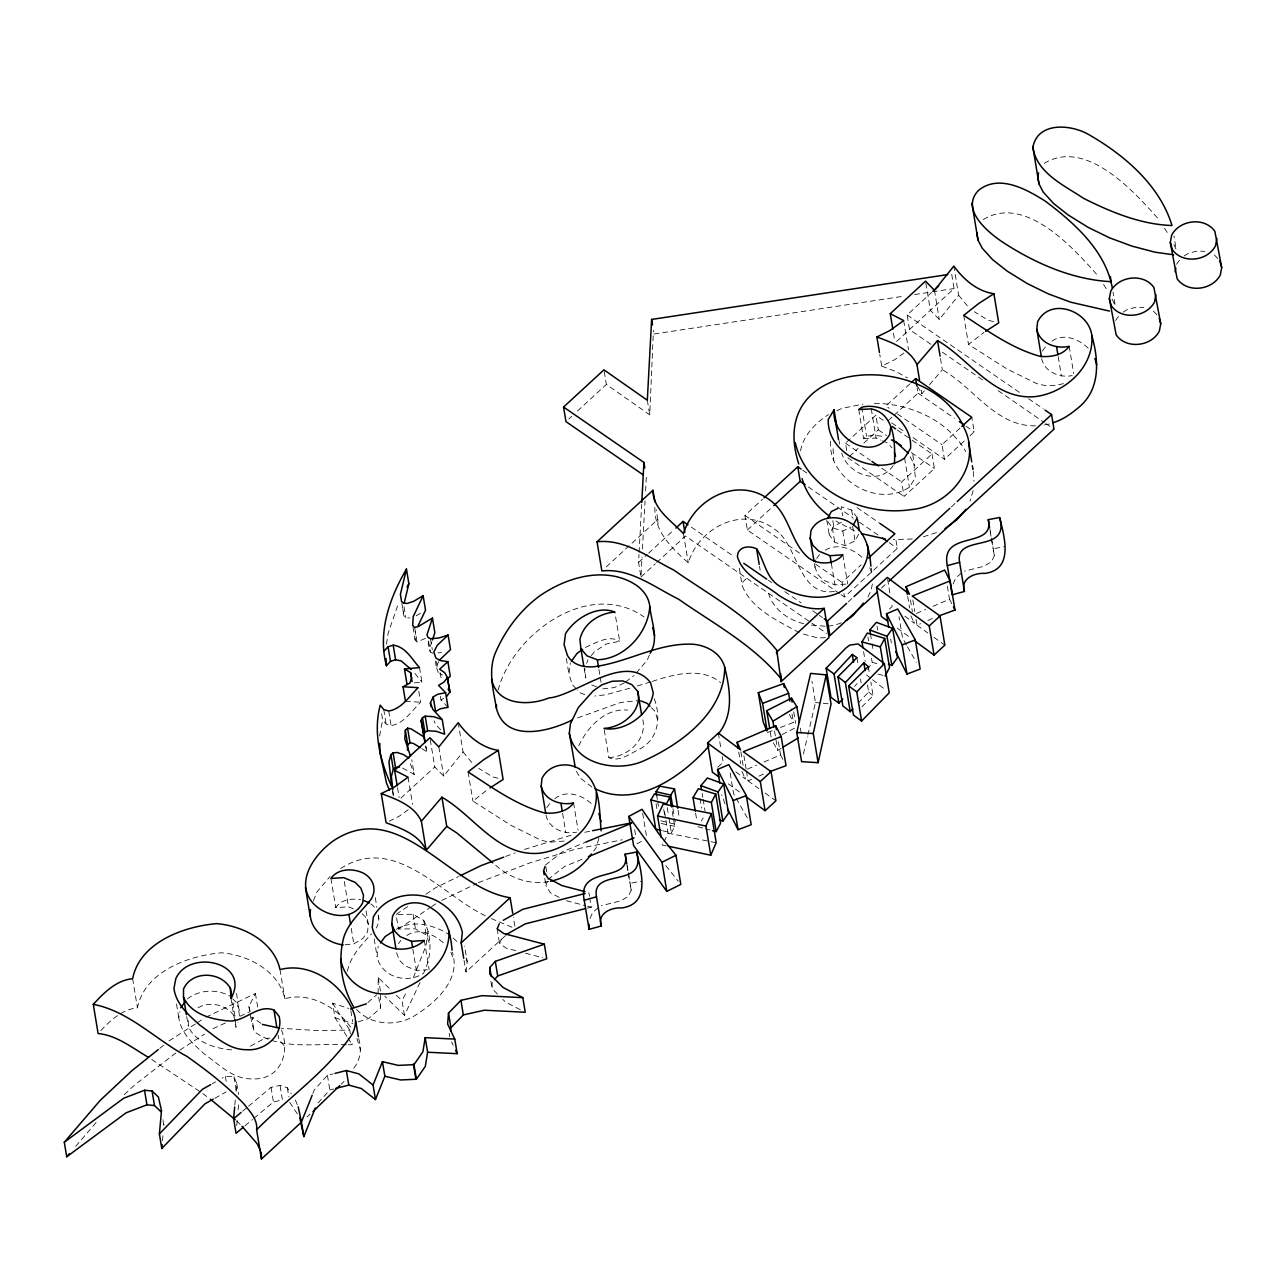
<?xml version="1.0" encoding="UTF-8"?>
<svg xmlns="http://www.w3.org/2000/svg" width="1286" height="1286" viewBox="0 0 1286 1286"><rect width="100%" height="100%" fill="white"/><g stroke="black" fill="none" stroke-linecap="round" stroke-linejoin="round"><path stroke-width="0.75" stroke-dasharray="5 3.75" d="M231.673 1049.906C215.276 1048.411 195.488 1042.705 188.319 1026.308L188.351 1019.75M378.1 993.515L378.229 977.537L390.831 989.834M358.247 1021.856L368.825 1018.383L380.511 1008.095L380.64 992.117L378.229 977.537M497.489 994.03L492.136 988.645L492.184 982.118M239.405 1015.699L236.335 991.088M640.669 575.196L638.563 562.432L638.997 554.427M639.094 552.433L641.666 504.433M641.087 575.019L642.052 557.015M642.47 549.009L645.042 501.026M645.572 491.027L646.328 477.026M604.243 371.67L606.349 384.418L649.735 414.815L653.417 330.373M425.361 638.338L417.066 642.052L415.105 639.978L415.619 631.249M234.84 1105.06L235.354 1099.192M236.061 1091.364L236.753 1083.535L233.956 1076.703L225.388 1076.398L222.124 1078.231M236.72 1125.507L237.251 1119.64M238.119 1109.85L238.826 1102.038M162.502 1140.73L163.033 1134.911M366.076 910.777L368.326 924.377L367.555 931.884L362.813 938.507L353.811 943.892L343.217 944.953M397.937 914.426L413.031 914.266L423.753 920.374C432.337 936.98 431.855 956.784 423.48 973.373C407.019 984.176 381.138 977.28 377.087 956.479L378.164 946.126M845.85 584.117L834.903 584.873L823.442 580.211L817.735 574.488L815.019 567.303L815.79 559.796M100.806 1030.649C110.596 1020.168 122.508 1009.188 137.441 1007.838C144.675 971.46 188.688 955.498 221.61 952.797C248.118 955.032 278.821 970.834 284.849 998.74C310.601 991.474 337.913 1007.902 351.946 1029.057M504.868 936.16L465.982 971.991L467.172 961.735L464.6 946.191M576.144 688.685L572.286 684.634L568.91 673.944L570.341 662.82M358.617 1038.59C361.961 1048.926 360.53 1060.596 353.136 1068.843M428.077 931.418L425.907 945.966L412.276 980.382M386.475 644.141L388.179 633.114L398.756 602.395M379.627 736.01L382.617 719.726L381.412 712.444M799.185 632.648C778.11 620.897 751.667 609.371 742.183 585.725L742.874 581.963L747.6 577.318M281.393 1029.973C290.7 1052.752 280.171 1080.401 252.265 1078.874C233.071 1079.372 219.295 1064.631 204.796 1054.375C193.527 1044.361 180.94 1033.462 178.77 1017.644L179.895 1011.744M800.567 450.92C803.22 435.15 815.581 423.062 828.457 414.606M973.132 490.593L970.062 501.09M872.39 583.989L871.04 590.435L867.246 598.585M654.236 698.732C661.277 717.186 658.48 739.37 639.56 749.111C630.317 753.387 619.386 762.518 608.841 757.615L604.018 728.455M803.396 754.03L807.415 736.862M807.865 734.965L815.469 702.542L811.932 681.162M628.324 872.615L631.217 890.105L628.388 896.278L620.816 900.811L601.334 905.698M991.442 538.078L994.351 555.568L991.522 561.741L983.935 566.274L964.452 571.145M347.397 971.252C350.548 956.173 361.462 944.744 371.541 933.813M498.116 690.084C512.921 633.773 588.795 578.33 644.061 616.942M598.858 838.44L596.029 848.004L592.524 852.489M590.001 918.461L592.621 912.61L599.678 906.405M953.119 583.924L955.739 578.073L962.812 571.852M559.169 897.403L550.392 892.757L545.971 885.636L547.45 881.071M432.884 653.304L430.36 651.986L429.428 649.221L431.839 641.875M586.673 663.271L587.975 659.686M420.024 982.52L404.447 1015.345L384.835 996.216M313.398 900.795L316.951 891.937L330.004 876.554M312.884 1093.438L314.314 1089.853L327.416 1075.337L333.09 1073.89M230.982 998.418L235.82 1027.578L237.91 1022.515M515.847 950.659L506.186 948.12L499.563 943.41L502.408 936.706M649.43 654.976L647.196 660.216L636.425 672.739M664.026 841.735L668.093 833.183L663.897 807.913M578.716 745.816C587.461 727.169 605.192 707.911 627.664 710.081M662.708 830.788L671.405 832.894L674.7 826.303L671.806 808.814M249.789 1011.937L248.889 1006.472L255.416 993.451L205.567 1017.355M346.32 1044.779C315.938 1042.946 280.123 1050.758 254.178 1031.581L251.3 1021.052L254.564 1014.541M404.447 1015.345L402.036 1000.781L406.296 992.278M654.863 507.456C654.092 531.311 671.806 548.286 688.267 562.802C699.005 527.501 742.874 504.932 774.751 529.285C798.783 545.409 797.915 597.701 835.257 591.303M438.285 672.578L436.243 666.534L438.783 661.599M858.71 534.028L855.061 540.827L845.175 545.65L834.759 542.354L829.181 534.622L833.73 526.135L843.632 521.312M701.4 820.838L703.185 817.88M867.696 669.62L872.133 662.21L871.49 658.336M830.483 441.146C828.12 479.678 877.679 508.372 909.411 487.217L915.391 477.556L912.546 451.949M398.547 943.635L400.846 940.387M353.377 908.8L348.474 906.791L335.759 907.627C340.806 899.428 351.898 898.207 360.643 899.718M546.791 807.624L550.585 802.319M816.739 558.462L819.584 554.475M1042.399 351.014L1046.193 345.709M1115.541 320.455L1120.331 313.993M1176.513 264.289L1181.304 257.827M893.256 465.419C879.72 486.43 847.747 474.325 841.687 453.026M430.263 739.707L434.764 766.922L443.67 776.101L463.04 751.876L458.523 724.661M925.872 283.097L930.389 310.312L939.278 319.491L958.649 295.266L953.826 266.106M591.239 655.667L594.502 651.664L606.269 644.029L619.675 641.248L614.853 612.088M917.481 386.218L921.805 393.773L924.361 390.767M929.505 384.771L942.349 369.757L940.098 356.158M75.729 1146.292L96.321 1122.276M318.044 1102.986L329.827 1089.917L333.621 1088.953M418.786 691.289L420.602 702.22C411.777 710.82 404.142 723.471 391.121 725.593L386.17 724.179L382.617 719.726M854.499 686.402L857.103 683.605M858.116 703.249L868.661 691.948L867.375 684.168M861.893 706.786L873.13 695.758L870.879 682.159M341.176 1084.227L343.989 1081.494M124.34 1094.611L134.403 1085.191L178.111 1051.192M568.846 418.979L571.74 416.31M577.51 411.006L606.349 384.418M606.285 566.885L657.789 519.448L656.165 509.722M638.563 562.432L647.179 554.507M648.61 553.173L672.996 530.7M930.887 344.294L909.54 329.586L907.128 315.006L931.546 292.501M400.927 798.092L434.764 766.922M640.975 577.012L655.33 563.798M656.76 562.464L685.454 536.037L826.625 633.339M896.535 341.481L954.083 288.546L951.656 273.982M839.549 593.585L747.343 530.025L744.932 515.461L762.55 499.225M747.343 530.025L772.291 507.054M846.718 450.486L845.513 443.204L875.879 415.233L885.781 422.065M909.974 383.807L885.893 406.006L889.189 408.273M849.371 456.45L858.035 448.46M863.822 443.123L878.29 429.813L875.879 415.233M888.304 420.57L892.548 416.664M893.979 415.362L918.059 393.162L917.159 387.697M932.012 453.926L934.424 468.506L904.058 496.476L901.647 481.896L932.012 453.926L910.552 439.137M964.275 441.002L944.438 459.279L942.027 444.699L960.449 427.724M969.949 435.777L974.193 431.855L971.782 417.275M842.684 586.062L842.073 582.413L861.154 564.843M841.189 594.727L844.484 596.993L897.323 548.318L895.506 537.387M848.133 602.009L852.554 597.926M951.335 506.941L955.755 502.858M307.065 1116.971L310.006 1114.255M881.505 588.056L887.404 582.622M717.781 767.195L723.182 762.244L722.202 756.409M889.43 609.066L892.13 606.574L891.487 602.7M367.86 1002.517L376.637 994.801M242.604 1111.217L247.089 1107.455M248.584 1106.185L271.057 1087.361L280.01 1085.384L287.325 1087.779L291.359 1093.904M245.015 1125.797L252.506 1119.511M254.001 1118.257L273.468 1101.941L282.422 1099.964L280.01 1085.384M159.802 1048.331L164.431 1044.618M1063.522 383.662L1054.295 385.623L1045.405 385.607L1036.596 383.598L1006.761 368.809L968.519 344.487L983.951 332.383M564.216 841.06L549.797 842.217L540.988 840.208L511.137 825.403L472.91 801.098L488.342 788.977M545.521 864.98L562.207 851.879L585.966 842.073M547.932 879.544L564.618 866.459L582.896 858.919M858.743 409.543L863.581 438.703L866.587 436.372L873.258 435.215L884.736 436.533M625.639 681.934L634.03 675.52M903.881 353.071L894.638 359.726L881.714 366.14L879.785 354.47M408.273 809.666L399.03 816.337L389.336 821.143M1044.312 163.322C1086.123 137.907 1134.525 191.871 1159.442 220.227M983.356 219.488C1025.167 194.073 1073.569 248.037 1098.469 276.394M407.662 906.614L396.04 914.442L398.451 929.022L415.442 928.83L426.164 934.954L430.488 945.998M425.907 894.284L435.858 887.565L458.539 876.554M398.451 929.022L429.99 907.739M431.646 906.63L438.285 902.145M1052.044 341.095C1063.667 332.688 1079.533 339.343 1088.599 348.619M554.796 798.799C566.435 788.977 583.522 795.327 592.975 805.229M406.842 935.517C419.574 926.483 435.938 935.308 445.599 944.953M396.313 929.296C412.083 919.554 432.803 924.554 447.721 933.684A63.352 50.395 -9.4 0 1 456.803 941.545M169.061 1040.904L195.617 1023.785M197.272 1022.708L203.911 1018.432M179.767 1050.132L204.667 1034.073M1184.229 255.946L1188.634 253.117L1197.604 250.979L1204.869 251.429M1123.273 312.112L1127.661 309.283L1136.647 307.145L1143.913 307.579M825.242 550.215C837.813 542.451 854.129 548.945 863.549 558.912M198.076 1007.79C210.357 1000.46 227.911 1005.154 235.209 1017.515L232.316 1000.026M448.042 707.3L440.969 699.954L443.783 698.234M773.32 742.842L777.741 750.381L781.165 748.307M187.37 998.933C199.362 989.545 216.948 988.741 230.081 996.216M416.182 615.833L420.86 613.036M212.351 1083.712L215.614 1081.88M214.778 1098.292L226.175 1091.894M340.726 868.484C395.381 833.103 442.271 896.455 487.876 916.966M250.448 1046.161L264.53 1038.525L269.851 1038.075M636.891 843.809L641.875 841.14M782.161 734.483L796.291 727.346M827.879 521.602L832.347 527.79L842.764 531.07L851.01 527.051M441.773 900.457L476.64 883.514M478.392 882.662L530.636 862.601L575.485 849.21L622.247 839.79M585.403 647.405C595.691 643.129 608.744 634.512 619.675 641.248M936.465 532.597L921.821 537.307M836.897 410.7L841.96 408.353L862.954 404.158M212.962 1028.72L227.317 1022.097M239.887 1016.31L248.857 1012.162M624.24 682.995L614.226 687.592L602.137 688.926M916.066 619.386L917.031 625.221L920.631 623.646M927.833 620.495L933.234 618.116M746.459 771.166L748.066 780.875L751.683 779.3M758.885 776.149L764.286 773.77M916.404 613.454L925.598 609.516M932.961 606.349L949.518 599.244L947.268 585.644M747.455 769.108L756.65 765.17M764.013 762.003L780.554 754.898L778.303 741.299M767.42 732.554L772.999 730.384M780.441 727.49L793.446 722.443L791.195 708.827M577.655 717.909L620.688 702.445L637.213 700.725M505.655 856.428L515.059 852.923M524.463 849.419L573.074 834.63M629.867 688.219L605.642 694.794L594.855 696.031M637.326 685.952L650.394 681.998M652.259 681.419C673.591 674.378 701.433 666.582 720.626 682.609M587.477 908.109L591.287 907.209L589.776 898.094M608.841 757.615C628.886 756.747 649.253 737.65 641.939 716.736M584.776 832.283L590.612 831.094M994.351 555.568L993.097 548.8L1004.446 546.663M631.217 890.105L629.979 883.337L641.328 881.199M1044.393 424.91L1049.714 423.978M548.784 881.521C529.816 885.331 509.851 877.952 495.689 865.285M654.027 334.006L904.717 296.037M914.587 294.542L930.389 292.147M932.366 291.842L954.083 288.546M438.108 652.838L441.58 652.532M414.397 682.866L421.921 682.207L419.509 667.627M912.288 539.011L893.191 539.573M396.602 952.797L399.239 960.079L404.929 965.818L416.391 970.496L427.322 969.757M1041.644 358.521C1044.312 371.911 1059.809 378.261 1072.219 375.56M546.02 815.131C548.688 828.522 564.2 834.871 576.594 832.171M863.581 438.703L876.104 438.044L880.91 440.134M825.355 637.663L817.976 638.001L801.017 633.403M825.13 626.218L810.952 625.044M350.371 1033.783L349.776 1030.134L316.485 1030.52L281.521 1028.302M348.265 1044.762L352.187 1044.714L351.592 1041.065M1035.503 425.811C995.975 426.743 973.647 387.359 942.349 369.757M405.46 701.32L420.602 702.22M874.351 403.306C909.877 403.466 947.605 420.04 965.818 451.579M401.811 603.198L403.917 615.962L405.846 617.698L409.768 617.987M815.469 702.542L821.32 703.104M823.265 703.297L831.045 704.037M666.212 845.834L662.403 845.143L661.76 841.253M803.67 623.678C788.141 619.932 773.481 609.451 768.61 593.65M668.093 833.183L716.189 842.716M661.229 823.474L674.7 826.303M660.875 820.822L675.568 824.31L674.603 818.475M993.564 321.613L988.404 320.343L974.354 311.742M497.955 778.223L492.795 776.953L478.746 768.353M566.354 900.698L585.532 905.714M587.445 906.212L591.287 907.209M525.492 953.183L542.885 957.748M877.808 674.025L883.305 675.488M697.848 826.753L703.346 828.216M705.178 828.698L710.692 830.161M872.133 662.21L879.094 664.364M857.215 517.76L851.621 510.028L841.221 506.732L842.732 515.831M402.55 768.047L414.221 774.429L411.809 759.865M346.818 1036.275L335.035 1017.74L332.608 1003.16L348.763 1008.417M335.035 1017.74L352.959 1023.576M881.714 366.14L896.438 371.718L907.562 378.052M591.801 685.02L598.697 687.624M854.418 530.861L835.964 521.055M584.744 694.713L580.002 692.752L577.43 690.052M882.517 440.825L887.34 442.914L891.97 447.785M491.252 918.558L511.908 927.222L514.947 926.868L513.339 917.159M520.316 1009.703L505.527 1002.083L502.842 999.399M591.898 787.016L580.87 778.512L576.032 770.877M439.683 673.414L442.497 675.086M421.76 748.597L426.743 751.683L425.827 746.218M151.716 1059.487L201.195 1092.441M907.128 315.006L1022.032 394.207M1028.591 398.74L1043.364 408.916M942.365 352.219L985.044 381.637M998.177 390.687L1044.136 422.371M1045.775 423.496L1053.99 429.154M918.059 393.162L954.389 418.207M965.947 426.164L974.193 431.855M897.451 413.963L942.027 444.699M891.6 422.853L904.814 431.951M913.076 437.642L944.438 459.279M897.339 430.022L908.897 437.996M878.29 429.813L886.536 435.504M911.308 452.576L934.424 468.506M845.513 443.204L870.268 460.275M881.826 468.249L901.647 481.896M847.924 457.784L904.058 496.476M802.705 470.178L807.64 473.586M857.039 507.632L880.09 523.531M808.412 487.024L852.859 517.679M859.45 522.212L879.206 535.828M889.092 542.644L897.323 548.318M744.932 515.461L802.56 555.182M815.726 564.249L842.073 582.413M691.257 527.115L733.936 556.533M768.401 580.291L771.68 582.558M784.814 591.608L801.226 602.925M812.72 610.834L817.639 614.226M819.295 615.367L822.574 617.634M260.962 1023.367L251.767 1017.001L254.178 1031.581M917.031 625.221L927.833 632.969M934.022 637.39L944.84 645.138M748.066 780.875L758.885 788.623M765.074 793.044L775.892 800.792M897.323 628.195L910.102 637.534M728.374 783.849L741.154 793.189M202.706 1093.55L208.798 1098.051M904.814 616.171L914.314 623.356L913.671 619.466M735.849 771.825L745.366 779.011L744.723 775.12M866.491 674.941L871.04 678.51M872.551 679.715L886.183 690.437M868.661 691.948L873.13 695.758M356.56 1009.542C371.67 1025.681 397.406 1026.823 415.539 1015.152C436.324 1001.89 461.015 979.691 452.399 952.219M396.442 995.3L402.036 1000.781M232.653 998.756L236.511 1002.582L239.55 1010.523M362.186 913.751L365.61 917.175L368.326 924.377M236.608 1120.894L240.691 1124.977M651.295 707.589L655.362 711.785L658.094 722.057M1214.37 254.933L1219.691 260.495M1153.413 311.099L1158.734 316.661M440.68 729.869L435.375 724.098L434.089 720.819M958.649 295.266L967.345 305.827M463.04 751.876L471.737 762.437M283.965 1045.534L278.773 1039.201L278.13 1035.31M665.794 865.591L678.317 881.28M414.976 673.43L421.921 682.207M295.378 1100.028L298.207 1106.876M289.736 1102.343L297.789 1114.592M1164.521 228.249L1168.588 234.663M1103.565 284.415L1107.632 290.829M332.608 1003.16L349.776 1030.134M347.895 1037.963L352.187 1044.714M906.469 645.025L902.563 638.145L899.027 616.766M907.45 646.745L916.227 662.21M747.279 817.864L733.615 793.8L730.078 772.42M910.167 456.739L914.812 465.564M789.331 714.357L793.446 722.443M949.518 599.244L951.865 603.873M780.554 754.898L782.917 759.528M724.982 803.798L721.735 794.716M356.945 1038.477L360.546 1050.26M1173.829 244.565L1176.224 249.597L1173.973 235.981M1112.068 299.059L1115.251 305.763L1113.001 292.147M451.627 1041.982L453.219 1045.309M910.89 615.817L914.314 623.356M741.942 771.487L745.366 779.011M869.738 567.753L872.181 574.006L871.217 568.171M410.379 763.788L414.221 774.429M450.888 952.138L453.685 959.999M248.889 1006.472L250.32 1011.744M163.033 1121.328L163.917 1125.202L163.017 1119.736M425.666 746.121L426.743 751.683M1069.18 346.304L1073.681 373.519M1058.233 356.72L1061.448 376.155M963.696 315.327L968.519 344.487M989.834 528.353L991.12 536.133M990.204 531.311L993.097 548.8M934.456 290.331L939.278 319.491M921.162 389.883L921.805 393.773M903.688 320.584L908.511 349.744M893.465 333.122L894.751 340.903M904.588 458.073L909.411 487.217M912.835 599.951L914.764 611.622M910.456 600.032L912.385 611.702M907.675 596.382L909.604 608.053M871.265 408.884L876.104 438.044M861.765 407.228L866.587 436.372M887.629 579.375L889.88 592.975M890.684 639.062L891.327 642.952M877.02 626.218L877.663 630.108M851.621 510.028L853.132 519.126M852.65 526.247L855.061 540.827M870.445 633.869L871.731 641.634M872.053 643.579L873.339 651.359M867.954 636.956L868.597 640.846M868.291 666.598L869.593 674.378M863.581 651.664L865.189 661.374M842.764 531.07L845.175 545.65M842.844 554.829L847.683 583.989M856.942 657.66L858.228 665.441M860.479 679.04L861.122 682.93M832.83 520.669L833.73 526.135M843.889 593.344L844.484 596.993M832.347 527.79L834.759 542.354M826.753 520.042L829.181 534.622M831.367 563.493L834.903 584.873M814.376 563.413L815.019 567.303M800.374 728.085L801.66 735.849M793.719 711.801L795.648 723.455M759.496 566.29L760.155 570.18M774.526 730.946L777.741 750.381M770.266 732.055L771.23 737.891M739.289 568.235L742.183 585.725M743.887 755.605L746.137 769.221M740.865 751.796L743.115 765.411M738.727 752.037L740.656 763.707M718.344 733.084L720.916 748.629M683.445 533.658L688.267 562.802M647.324 400.235L649.735 414.815M702.14 793.414L702.783 797.304M703.104 799.233L705.033 810.903M699.97 798.445L701.577 808.155M695.597 813.138L696.883 820.918M678.06 810.276L679.024 816.112M672.996 808.765L674.282 816.53M667.225 807.624L668.511 815.404M668.833 817.349L671.405 832.894M663.721 809.505L664.685 815.34M656.68 795.552L657.323 799.442M657.644 801.387L658.625 807.222M656.085 803.637L657.371 811.402M642.678 813.218L646.536 836.543M634.689 829.743L635.895 837.041M598.922 669.492L599.887 675.311M600.208 677.256L601.173 683.091M627.038 864.851L628.002 870.67M627.086 865.848L629.979 883.337M584.149 668.254L585.757 677.963L584.744 668.64M566.338 658.384L568.91 673.944M588.875 892.629L589.47 896.278M573.572 802.914L578.073 830.129M562.609 813.331L565.84 832.765M545.827 866.796L546.727 872.262M544.766 878.338L545.971 885.636M497.152 928.83L499.563 943.41M468.088 771.938L472.91 801.098M440.246 672.851L441.452 680.133M490.93 981.363L492.136 988.645M436.484 661.631L437.385 667.096M435.327 661.068L436.243 666.534M440.375 696.321L440.969 699.954M430.456 638.724L432.273 649.655M428.543 641.055L430.36 651.986M428.206 641.939L429.428 649.221M438.831 746.941L443.67 776.101M414.639 627.472L417.066 642.052M412.999 627.214L415.105 639.978M464.037 960.337L465.982 971.991M404.029 606.767L405.846 617.698M408.064 777.194L412.581 804.393M449.135 1033.172L449.73 1036.821M423.753 920.374L426.164 934.954M388.71 711.013L391.121 725.593M424.332 940.484L429.154 969.628M397.535 787.788L399.142 797.513M383.758 709.599L386.17 724.179M413.031 914.266L415.442 928.83M392.31 790.263L393.211 795.729M412.854 949.116L416.391 970.496M375.287 897.58L376.894 907.289M378.18 915.069L378.823 918.943M374.194 938.989L377.087 956.479M378.711 997.164L380.511 1008.095M344.278 881.521L348.474 906.791M351.239 928.347L353.811 943.892M330.936 878.467L335.759 907.627M350.853 1010.828L352.653 1021.759M327.416 1075.337L329.827 1089.917M280.01 969.596L284.849 998.74M287.325 1087.779L288.836 1096.878M255.416 993.451L257.827 1008.031M271.057 1087.361L273.468 1101.941M250.095 1013.77L251.3 1021.052M236.753 1083.535L238.569 1094.482M233.956 1076.703L236.367 1091.267M225.388 1076.398L226.288 1081.864M186.711 1016.583L188.319 1026.308M176.52 1004.044L178.77 1017.644M132.619 978.694L137.441 1007.838M402.823 608.889L403.917 615.962M839.083 440.664L839.501 444.136M393.05 791.646L393.484 795.471M973.325 471.528L973.952 481.285M235.322 1019.187L235.82 1027.578M833.071 448.685L833.714 460.581M657.789 519.448L658.094 526.89M378.502 915.391A26.636 21.187 -9.4 0 1 376.235 928.01M370.77 903.881A26.636 21.187 -9.4 0 1 375.737 908.913M466.239 958.022A63.352 50.395 -9.4 0 1 467.172 961.735M841.285 622.842A36.683 29.176 -9.4 0 1 828.57 626.105"/><path stroke-width="1.5" d="M186.39 1014.638L183.496 997.148L183.528 988.966C191.887 970.367 220.838 971.219 230.387 988.355L231.673 996.136M572.141 720.015C548.977 731.621 505.302 743.099 496.428 708.297C493.294 689.601 487.635 669.893 495.93 651.648C505.559 629.835 520.219 610.336 539.445 596.093C566.853 576.964 606.381 565.342 636.425 585.307C643.498 590.338 648.98 597.685 649.8 606.526C651.198 621.877 659.284 638.788 650.186 653.24M494.403 979.659L497.714 975.961L546.743 958.761L544.332 944.197L495.303 961.381L489.773 967.538L489.725 974.065L503.115 987.519L522.823 997.663L525.235 1012.243L484.436 1010.217L463.33 1014.911L450.92 1027.723L450.63 1031.356M496.428 708.297L496.46 704.68M353.714 1007.034C341.722 986.667 337.462 959.71 343.973 936.755C349.133 921.467 361.88 911.244 371.397 898.85A26.636 21.187 -9.4 0 0 364.436 873.741C354.164 868.05 338.073 867.954 330.936 878.467L343.635 877.631L355.081 882.325L360.787 888.031L363.488 895.217L362.732 902.724C352.46 922.448 324.683 916.918 312.289 902.306C294.526 881.006 315.697 852.907 334.264 840.224C400.267 797.609 449.682 888.321 510.124 897.724L512.696 913.269M343.217 944.953C326.178 942.783 307.579 928.46 310.505 909.62M641.778 502.44L643.916 462.446L563.557 407.051L603.938 369.854L647.324 400.235L651.616 319.442L947.718 274.577M425.232 742.569L424.316 737.103L411.054 728.873L407.582 728.149L405.347 730.335L404.833 739.064L410.523 756.313M407.453 750.14L407.758 744.915L405.347 730.335M522.823 997.663L482.025 995.637L460.918 1000.331L448.509 1013.143L447.624 1024.058L454.762 1039.088L457.189 1053.668L427.611 1052.237L425.2 1037.657L454.762 1039.088M649.8 606.526C648.064 632.841 624.594 659.236 597.315 659.766L586.979 655.86L580.934 648.819L579.922 639.48C583.394 623.501 599.18 613.197 614.853 612.088C597.283 604.774 574.794 618.518 565.519 633.676L564.088 644.784L567.447 655.474C574.36 667.386 588.731 668.334 600.819 665.634C631.924 659.847 661.02 642.502 693.267 644.254C706.882 645.508 721.125 653.208 724.709 667.273C730.143 689.65 734.129 714.887 718.118 734.145M243.52 1127.05L236.029 1133.32L233.618 1118.74L234.663 1107.005M213.138 1099.208L205.004 1103.79L161.795 1148.494L159.384 1133.914L161.506 1110.622L158.403 1097.054L152.069 1090.978L144.53 1090.239L123.681 1098.244L64.3 1142.209L66.711 1156.789L126.108 1112.808L146.942 1104.819L154.481 1105.558L160.814 1111.618M161.795 1148.494L162.149 1144.604M545.698 813.186L541.197 785.971L541.969 778.464C549.46 763.161 570.148 760.862 582.751 771.295C601.012 784.621 599.18 810.614 601.125 830.788M814.054 561.468L810.196 538.143L810.968 530.636C818.137 515.991 838.183 514.368 850.641 523.032C866.008 531.938 869.625 549.91 870.895 566.226M1041.322 356.576L1036.805 329.361L1037.577 321.854C1050.276 296.359 1089.21 310.874 1091.894 335.839C1098.694 359.694 1100.527 388.356 1079.983 406.312C1072.026 413.176 1063.329 419.574 1053.17 422.692M395.959 948.907L391.78 923.637L392.568 916.114C399.962 900.843 420.586 898.946 432.996 909.25C447.496 917.77 450.711 934.89 452.077 950.274M575.276 767.485L569.328 733.229L570.389 723.889L578.266 707.638L593.232 690.855L602.009 684.763L612.377 681.21L622.826 680.921L631.876 684.666L637.76 691.466L641.618 714.791M463.716 958.392L461.144 942.847L462.349 932.575A63.352 50.395 -9.4 0 0 442.898 904.524C421.165 888.883 386.861 892.195 373.326 916.966L372.265 927.335C376.943 951.142 408.225 955.321 424.332 940.484L411.568 941.336L400.107 936.658L394.416 930.919L391.78 923.637M148.404 1057.333C132.571 1048.074 116.817 1035.31 98.106 1033.542L93.283 1004.382C103.78 992.888 116.287 980.221 132.619 978.694C139.836 942.3 183.866 926.354 216.787 923.637C243.279 925.872 273.998 941.69 280.01 969.596C310.665 961.494 342.574 984.497 353.682 1012.5C356.801 1019.959 355.627 1028.028 351.737 1034.941C326.21 1072.058 287.951 1098.003 256.621 1129.847L261.46 1159.007L301.181 1122.405M890.732 427.209L889.639 434.668C872.615 463.024 831.158 438.06 834.051 409.784L828.248 419.525C826.898 454.906 876.73 477.427 904.588 458.073L910.552 448.396C912.706 423.737 885.572 401.537 861.765 407.228L858.743 409.543L871.265 408.884C895.554 413.996 895.12 444.409 894.461 463.812M425.2 1037.657L422.885 1051.819L413.963 1064.663L416.375 1079.243L425.312 1066.399L427.611 1052.237M1109.352 298.69L1110.718 291.295C1118.74 275.895 1143.672 272.889 1153.912 287.501L1160.744 323.75L1159.361 331.129C1151.34 346.545 1126.407 349.551 1116.168 334.923L1109.352 298.69L1111.345 305.779C1121.585 320.391 1146.517 317.385 1154.539 301.985L1155.905 294.59M1170.308 242.524L1171.675 235.145C1179.696 219.729 1204.628 216.723 1214.868 231.335L1221.7 267.584L1220.334 274.963C1212.312 290.379 1187.38 293.385 1177.14 278.757L1170.308 242.524L1172.318 249.613C1182.557 264.225 1207.49 261.219 1215.495 245.819L1216.878 238.424M1175.131 271.667L1175.822 267.986M781.116 681.644L776.744 650.266C749.4 616.267 709.116 594.775 673.687 570.003C649.784 558.237 625.157 538.593 597.042 541.792L601.864 570.952C629.979 567.753 654.606 587.38 678.51 599.147C713.939 623.935 754.223 645.411 781.566 679.426L781.116 681.644L829.052 637.502L824.213 608.342C808.074 610.561 792.24 603.922 778.882 595.37C764.463 583.667 743.051 576.064 737.36 556.565L738.051 552.803C741.475 545.746 750.381 545.987 756.602 548.8C764.64 560.857 765.717 577.366 779.059 585.773C792.401 593.971 808.042 598.424 823.747 596.961A36.683 29.176 -9.4 0 0 848.551 585.934C859.048 574.938 870.815 561.307 867.359 544.846M818.105 762.694L813.266 733.534L826.207 674.893L810.646 673.382L796.773 732.506L801.596 761.65L818.105 762.694L831.045 704.037L826.207 674.893M404.222 603.07L408.868 583.683L406.456 569.103L400.412 594.309L401.505 601.382L403.418 603.118L407.357 603.423L413.77 601.253L423.126 595.659L425.537 610.239L417.886 626.121M1110.429 276.603L1111.04 281.666C1072.138 279.721 1034.748 263.083 1002.421 242.009C987.343 231.737 960.16 209.393 978.533 190.344C999.093 173.755 1026.742 189.396 1045.454 201.259C1074.421 223.057 1105.831 250.915 1112.358 288.257M1032.899 147.151C1037.931 120.868 1072.572 124.404 1090.094 135.368C1125.186 155.702 1159.94 185.747 1171.996 225.516C1140.939 224.52 1110.991 212.142 1083.503 198.301C1064.261 185.377 1036.387 172.871 1032.899 147.151L1038.943 183.802L1043.155 191.984L1053.491 203.413L1068.2 215.003L1088.342 227.461L1109.529 237.814L1131.776 246.06L1155.069 252.201L1173.636 254.789M1038.622 172.887L1037.722 176.295L1038.943 183.802M408.932 758.065L403.193 754.464L397.069 752.471L393.098 752.889L390.912 754.689L388.935 761.794L391.716 786.63C380.318 761.473 372.924 732.506 380.206 705.162L383.758 709.599L388.71 711.013C401.73 708.891 409.366 696.24 418.191 687.656L403.048 686.756L405.46 701.32M390.912 754.689L393.323 769.269L391.346 776.358L392.841 789.733M544.155 874.705L543.56 871.056L545.023 866.491M423.126 595.659L413.208 616.669L412.693 625.398L414.639 627.472L418.207 626.587L432.45 618.084L427 634.657L427.949 637.406L430.456 638.724L439.169 637.952L448.091 635.027L450.502 649.607L439.619 659.959M432.434 640.026L434.861 632.664L432.45 618.084M315.295 1108.018L303.85 1136.615L301.422 1122.051L312.176 1095.222M335.517 1088.47L348.763 1085.111L361.302 1088.486L375.464 1099.562L373.053 1084.998L382.44 1061.673L398.274 1065.387L413.963 1064.663M375.464 1099.562L384.852 1076.253L382.44 1061.673M499.29 923.798L497.152 928.83L503.774 933.54L544.332 944.197M668.125 846.188L710.772 855.222L705.95 826.078L711.367 813.556L663.255 804.023L657.58 815.999L661.117 837.379M710.772 855.222L716.189 842.716L711.367 813.556M430.987 706.625L430.392 702.976L433.205 696.916L437.674 694.279L445.631 692.72L448.042 707.3L440.101 708.859L435.616 711.496L433.205 696.916M421.117 720.433L422.499 717.62L425.2 716.173L433.768 716.688L442.239 719.613L444.651 734.193L436.179 731.268L427.611 730.753L424.91 732.2L423.528 735.013L421.117 720.433L424.316 737.103M669.877 797.143L666.582 803.734L650.925 799.956L654.478 793.912L669.877 797.143L671.485 806.869M712.524 830.66L716.189 831.64L711.367 802.48L715.755 794.073L698.362 788.72L693.025 797.593L695.276 811.193M716.189 831.64L720.594 823.217L715.755 794.073M883.209 664.315L880.315 646.826L884.72 638.419L867.311 633.066L861.974 641.939L862.938 647.774M885.138 675.986L889.542 667.563L884.72 638.419M827.67 518.354L831.319 511.555L837.925 508.34M853.566 524.559L857.215 517.76M406.456 569.103C389.545 597.91 377.505 632.294 386.427 665.746L390.478 661.309L395.606 659.766L401.119 660.875L411.279 669.556M407.035 587.091L408.868 583.683M672.674 806.82L670.745 795.15L674.523 788.897L659.863 786.18L656.037 791.678L656.68 795.552M571.45 661.261L576.98 653.449L582.606 649.414M719.437 819.841L722.877 821.111L718.054 791.951L723.664 784.01L707.429 777.982L700.854 785.633L701.497 789.524M722.877 821.111L728.503 813.17L723.664 784.01M888.385 664.187L891.841 665.457L887.002 636.297L892.629 628.356L876.377 622.328L869.802 629.979L870.445 633.869M891.841 665.457L897.451 657.516L892.629 628.356M380.479 942.943L385.109 936.594L394.706 930.341M447.367 677.609L449.971 692.318L447.367 677.609L444.168 681.95L438.558 685.39L445.631 692.72M446.58 696.514L449.779 692.173M180.635 1007.822L185.12 1001.89M591.367 853.968C581.963 867.761 566.885 877.808 550.553 881.215M863.469 603.086L853.374 615.078A36.683 29.176 -9.4 0 1 846.14 620.447M441.902 797.207L446.74 826.368L426.18 850.367L421.358 821.224L441.902 797.207C473.923 815.549 497.457 856.412 538.625 853.309C568.653 850.191 598.36 824.181 596.286 792.433M919.538 380.158L916.966 364.613L937.526 340.597C969.531 358.955 993.065 399.801 1034.249 396.699C1064.261 393.58 1093.968 367.571 1091.894 335.839M64.3 1142.209L100.356 1100.205L131.992 1070.627L158.258 1049.569M66.711 1156.789L69.283 1153.783M965.899 509.352L956.752 519.849L944.937 528.659M708.875 746.25C682.11 776.214 636.602 809.103 595.145 788.72M384.016 651.166L388.067 646.729L393.194 645.186C405.524 646.553 411.954 659.252 419.509 667.627L404.463 668.945L406.874 683.525M884.382 663.656L889.205 692.816L861.588 721.044L856.765 691.884L884.382 663.656L858.003 643.916L849.66 645.17L845.786 648.144L826.159 668.206L830.981 697.366L838.874 703.169L842.78 698.973M159.384 1133.914L202.577 1089.21L210.727 1084.628M838.874 703.169L834.051 674.009L852.264 654.445L856.942 657.66L837.974 676.725L842.812 705.869L850.207 711.721L852.843 708.891M850.207 711.721L845.384 682.561L863.838 662.788L868.291 666.598L848.631 685.904L853.454 715.064L861.588 721.044M407.758 744.915L409.993 742.729L407.582 728.149M339.777 1085.593L312.948 1111.554M448.091 635.027L437.208 645.379L433.816 651.97L435.874 657.998L440.085 660.506L447.85 661.631L450.277 676.211L447.528 678.735M447.85 661.631L439.635 669.202L444.763 672.739L447.56 677.738M597.042 541.792L652.95 490.287L654.879 501.942M397.197 785.842L394.625 770.298L429.942 737.762L438.831 746.941L458.202 722.716C467.911 736.042 481.511 747.841 498.293 750.349L503.115 779.493L489.982 787.932M892.822 329.232L890.25 313.688L925.55 281.152L934.456 290.331L953.826 266.106C963.519 279.432 977.119 291.247 993.901 293.738L998.724 322.899L985.59 331.322M675.873 528.064L683.043 521.457L687.978 524.849M932.993 291.183L938.732 285.894M764.013 497.875L797.77 466.786L801.065 469.052M773.77 505.687L800.181 481.35L797.77 466.786M911.404 382.505L915.648 378.582L971.782 417.275L961.864 426.422M868.484 558.076L894.911 533.738L880.09 523.531M461.144 942.847L510.124 897.724M776.294 652.5L824.213 608.342M877.084 592.139L829.904 635.605L827.493 621.025L846.654 603.359M854.033 596.575L949.856 508.291M957.218 501.508L1051.578 414.574L1045.004 410.057M718.794 776.84L712.396 772.163L707.573 743.003L718.344 733.084L740.543 749.851L737.119 742.327L775.731 725.754L781.213 736.54L786.035 765.7L769.719 771.664M887.742 621.186L881.36 616.508L876.522 587.348L887.308 577.43L909.491 594.196L906.067 586.673L944.68 570.1L950.161 580.886L955 610.046L938.667 616.01M888.883 581.272L1053.99 429.154L1051.578 414.574M771.053 771.632L775.892 800.792L765.106 810.71L760.283 781.566L771.053 771.632L743.244 751.715L781.213 736.54M940.018 615.978L944.84 645.138L934.07 655.056L929.231 625.912L940.018 615.978L912.192 596.061L950.161 580.886M233.618 1118.74L241.093 1112.47M393.323 769.269L395.509 767.469L399.48 767.051M993.901 293.738L979.128 303.223L963.696 315.327C987.97 331.049 1012.42 348.86 1040.583 356.447C1050.919 357.235 1062.766 355.274 1069.18 346.304C1056.32 349.262 1039.667 343.571 1036.805 329.361M498.293 750.349L483.52 759.833L468.088 771.938C492.345 787.659 516.811 805.47 544.975 813.057C555.311 813.845 567.158 811.884 573.572 802.914C560.696 805.872 544.042 800.181 541.197 785.971M773.883 727.056L772.918 721.221L796.838 706.705L791.469 698.185L766.729 710.676L769.623 728.181M782.869 747.262L798.252 737.923M503.26 920.294L522.807 909.315L585.066 893.529M505.671 934.874L525.218 923.895L585.58 908.559M403.048 686.756L409.848 683.123L411.6 677.883L410.572 672.562L404.463 668.945M628.741 816.417L642.035 809.328L658.448 833.296L675.986 855.27L680.808 884.414L666.807 891.375L633.58 845.577L628.741 816.417L661.985 862.231L666.807 891.375M661.985 862.231L675.986 855.27M879.463 352.525L876.891 336.98L889.816 330.566L903.688 320.584L890.25 313.688M426.18 850.367C419.011 834.678 401.2 828.313 386.105 822.751L381.283 793.591L394.191 787.177L408.064 777.194L394.625 770.298M460.275 875.718L481.205 865.542L503.774 857.135M888.755 627.407L886.504 613.808L897.741 608.985L915.31 639.93L920.133 669.09L907 674.057L895.683 651.6M719.806 783.061L717.556 769.462L728.792 764.64L746.346 795.584L751.185 824.744L738.035 829.711L727.603 808.974M585.966 842.073L631.651 823.217M588.377 856.653L634.062 837.797M767.099 730.609L762.598 703.41L788.623 693.283L783.672 683.589L758.322 692.704L763.145 721.848L766.713 730.769M907 674.057L902.161 644.913L915.31 639.93M738.035 829.711L733.213 800.567L746.346 795.584M350.548 1008.996L366.397 1003.803M999.624 517.502C1004.446 537.066 1014.027 569.473 984.867 573.411C974.659 572.608 960.047 578.732 964.436 591.447L952.187 594.807L947.348 565.663L959.613 562.287C954.051 532.806 1010.491 554.716 999.624 517.502L988.275 519.64L989.561 527.421M636.506 852.039C641.312 871.619 650.893 904.01 621.749 907.948C611.541 907.16 596.929 913.269 601.318 925.984L589.052 929.36L584.23 900.2L596.479 896.824C590.933 867.343 647.372 889.269 636.506 852.039L625.141 854.193L626.764 863.903M334.987 1073.408L346.352 1070.531L358.89 1073.906L373.053 1084.998M592.557 830.708L631.522 822.847M416.375 1079.243L400.685 1079.967L384.852 1076.253M810.196 538.143L812.913 545.344L818.619 551.051L830.081 555.713L842.844 554.829C834.646 564.634 819.375 565.229 809.087 558.365C790.199 542.965 790.102 514.529 769.912 500.125C738.051 475.788 694.183 498.341 683.445 533.658C671.887 521.071 652.806 509.272 652.95 490.287M796.773 732.506L813.266 733.534M885.427 539.011L861.411 533.626M93.283 1004.382C128.632 1010.892 155.799 1039.747 186.727 1056.272L188.753 1057.671C208.348 1071.656 227.509 1086.429 244.019 1104.015C249.838 1111.538 257.891 1119.511 256.621 1129.847M1109.48 311.083L1070.804 302.226L1048.556 293.98L1027.369 283.627L1007.243 271.169L992.535 259.579L982.199 248.15L977.971 239.968L971.927 203.317M657.58 815.999L705.95 826.078M409.993 742.729L413.465 743.453L420.104 747.568M262.505 1024.428L279.576 1028.173M656.037 791.678L670.745 795.15M660.972 830.37L655.747 829.116L650.925 799.956M585.034 891.632L562.03 885.62L547.981 878.177L543.56 871.056M230.387 988.355L230.982 998.418C251.268 962.314 189.235 948.377 175.812 978.662L173.948 988.484C176.102 1004.318 188.704 1015.217 199.973 1025.215C214.473 1035.471 228.249 1050.228 247.426 1049.714C265.286 1050.855 283.804 1035.101 279.142 1016.374L273.95 1010.04C256.846 1003.546 244.276 1023.479 226.85 1020.762C210.454 1019.251 190.649 1013.545 183.496 997.148M861.974 641.939L880.315 646.826M693.025 797.593L711.367 802.48M869.802 629.979L887.002 636.297M700.854 785.633L718.054 791.951M876.891 336.98C891.986 342.558 909.797 348.924 916.966 364.613M381.283 793.591C396.377 799.169 414.188 805.534 421.358 821.224M640.75 700.854L647.228 703.378L649.944 706.191M364.131 900.65L369.275 902.885M891.471 439.925L896.519 442.464L908.302 453.219M446.74 826.368L456.868 833.007L492.747 862.826M959.34 421.615L964.291 425.023M892.388 426.614L895.683 428.881M893.143 440.053L901.406 445.744M871.924 461.417L878.531 465.966M800.181 481.35L805.116 484.758M882.501 538.111L887.436 541.502M643.048 474.759L565.969 421.631L563.557 407.051M743.774 563.316L766.761 579.15M824.213 618.759L827.493 621.025M876.522 587.348L929.231 625.912M914.893 641.039L934.07 655.056M707.573 743.003L760.283 781.566M745.944 796.693L765.106 810.71M848.631 685.904L856.765 691.884M826.159 668.206L834.051 674.009M210.325 1099.16L235.177 1119.656M837.974 676.725L845.384 682.561M829.952 516.57C817.221 507.118 806.177 494.145 802.094 478.569M242.057 1126.343L257.071 1143.624L260.431 1150.504M442.239 719.613L432.948 709.518L430.392 702.976M766.729 710.676L772.918 721.221M448.107 688.991L449.971 692.318M953.424 606.96L955 610.046M886.504 613.808L902.161 644.913M717.556 769.462L733.213 800.567M455.598 1050.324L457.189 1053.668M389.529 790.279L386.475 782.997L379.981 752.519L379.788 743.356M758.322 692.704L762.598 703.41M491.606 679.137C496.878 705.5 528.739 706.223 548.913 697.944C575.356 696.064 625.96 650.941 650.523 682.625L653.256 692.897C650.443 714.035 624.546 732.393 604.018 728.455C622.167 727.378 642.711 711.303 637.76 691.466M894.349 452.688L895.57 456.369M795.23 442.609C806.788 492.008 864.272 516.811 911.26 509.577C949.197 506.25 982.793 466.143 964.484 428.72C931.594 348.94 763.836 355.225 798.767 463.989M1219.691 260.495L1221.7 267.584M1159.233 318.43L1160.744 323.75M1094.916 358.489L1096.717 364.983M598.842 813.475L601.109 821.593M340.758 958.89C343.716 982.327 369.693 997.663 392.069 993.242C419.091 985.124 450.952 962.008 448.862 930.839M652.741 627.729L654.622 635.67M569.328 733.229C574.762 764.72 616.557 772.227 642.196 761.521C680.278 744.851 724.532 712.621 724.709 667.273M298.207 1106.876L301.422 1122.051M299.799 1117.663L303.85 1136.615M423.882 736.862L424.589 740.559M988.275 519.64C995.187 549.443 939.777 529.687 947.348 565.663M625.141 854.193C632.069 883.98 576.658 864.24 584.23 900.2M1056.61 346.995L1057.912 354.775M968.503 442.368L971.718 461.803M972.361 465.693L973.004 469.583M937.526 340.597L940.098 356.158M959.613 562.287L964.436 591.447M915.648 378.582L916.854 385.88M906.067 586.673L907.353 594.437M857.521 519.576L859.321 530.507M834.051 409.784L836.623 425.328M835.305 420.168L838.52 439.603M863.838 662.788L865.124 670.569M852.264 654.445L853.55 662.226M830.081 555.713L831.367 563.493M796.838 706.705L799.41 722.25M791.469 698.185L792.112 702.076M788.623 693.283L789.909 701.063M783.672 683.589L784.315 687.48M776.744 650.266L777.387 654.156M780.602 673.591L781.245 677.481M756.602 548.8L759.174 564.361M775.731 725.754L776.374 729.644M737.119 742.327L738.084 748.163M651.616 319.442L652.516 324.908M683.043 521.457L684.859 532.388M643.916 462.446L644.816 467.911M674.523 788.897L677.738 808.331M597.315 659.766L598.601 667.547M580.934 648.819L583.828 666.309M596.479 896.824L601.318 925.984M561.001 803.605L562.287 811.386M495.303 961.381L497.714 975.961M489.773 967.538L491.268 976.653M425.2 716.173L427.611 730.753M422.499 717.62L424.91 732.2M410.572 672.562L412.083 681.66M460.918 1000.331L463.33 1014.911M393.194 645.186L395.606 659.766M388.067 646.729L390.478 661.309M448.509 1013.143L450.92 1027.723M393.098 752.889L395.509 767.469M411.568 941.336L412.533 947.171M413.369 1063.924L415.796 1078.504M348.988 914.748L350.596 924.457M355.724 1021.1L358.296 1036.645M346.352 1070.531L348.763 1085.111M305.425 887.404L310.248 916.548M273.95 1010.04L276.844 1027.53M152.069 1090.978L154.481 1105.558M144.53 1090.239L146.942 1104.819M976.765 232.461L977.971 239.968M386.073 658.593L386.427 665.746M261.267 1152.224L261.46 1159.007M589.02 924.248L589.052 929.36"/></g></svg>
